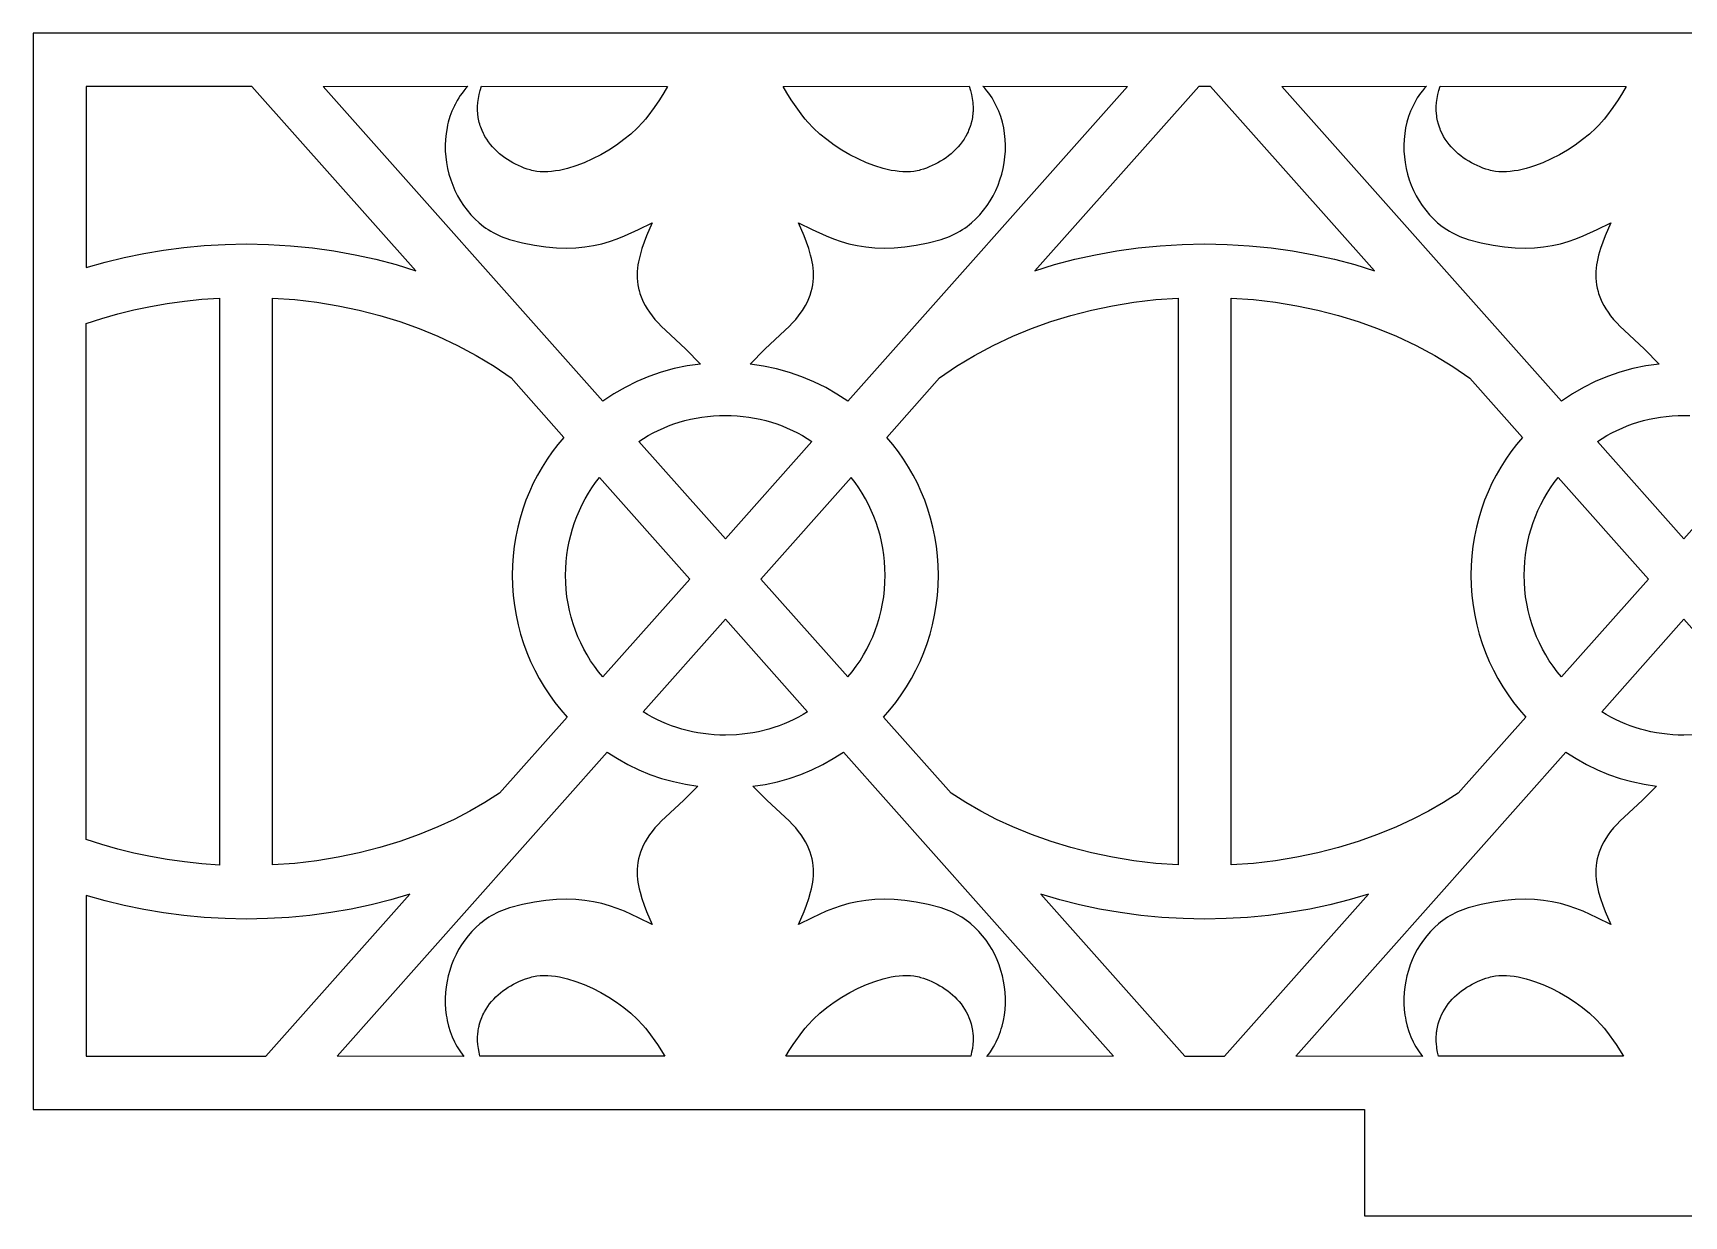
# Model space of a CAD drawing. Extents: x -831 to 1547, y -1426 to -385.
# Drawn here: x -599.54 to -553.04, y -549.92 to -516.62 of the extents above; entities that cross this region are included whole.
import ezdxf

# ---------------------------------------------------------------- set-up
doc = ezdxf.new("R2010")
doc.units = 0
doc.layers.add('CUT', color=18, linetype='CONTINUOUS')

msp = doc.modelspace()

# ---------------------------------------------------------------- linework, layer by layer
at = {"layer": 'CUT'}
for points in [[(-506.538, -516.625), (-599.538, -516.625), (-599.538, -546.924), (-562.038, -546.924), (-562.038, -549.924), (-544.038, -549.924), (-544.038, -546.924), (-506.538, -546.924)], [(-588.754, -523.316), (-593.371, -518.125), (-598.038, -518.125), (-598.038, -523.226), (-597.51, -523.075), (-596.97, -522.942), (-596.42, -522.828), (-595.86, -522.734), (-595.291, -522.66), (-594.714, -522.606), (-594.129, -522.574), (-593.538, -522.563), (-592.906, -522.575), (-592.282, -522.612), (-591.667, -522.673), (-591.062, -522.758), (-590.467, -522.865), (-589.883, -522.994), (-589.312, -523.145)], [(-580.733, -525.944), (-581.112, -525.996), (-581.482, -526.071), (-581.843, -526.17), (-582.194, -526.292), (-582.535, -526.436), (-582.864, -526.601), (-583.181, -526.785), (-583.485, -526.988), (-591.364, -518.125), (-587.293, -518.117), (-587.349, -518.181), (-587.404, -518.247), (-587.455, -518.314), (-587.503, -518.383), (-587.549, -518.453), (-587.592, -518.525), (-587.632, -518.597), (-587.652, -518.634), (-587.661, -518.652), (-587.662, -518.655), (-587.663, -518.657), (-587.664, -518.659), (-587.666, -518.661), (-587.666, -518.664), (-587.668, -518.666), (-587.669, -518.668), (-587.67, -518.671), (-587.705, -518.746), (-587.737, -518.821), (-587.767, -518.898), (-587.794, -518.975), (-587.841, -519.133), (-587.86, -519.212), (-587.877, -519.293), (-587.904, -519.454), (-587.92, -519.618), (-587.927, -519.782), (-587.925, -519.946), (-587.913, -520.11), (-587.892, -520.273), (-587.861, -520.435), (-587.822, -520.595), (-587.774, -520.753), (-587.718, -520.907), (-587.653, -521.058), (-587.58, -521.205), (-587.499, -521.346), (-587.409, -521.483), (-587.312, -521.614), (-587.208, -521.738), (-587.153, -521.797), (-587.096, -521.855), (-586.976, -521.965), (-586.849, -522.067), (-586.783, -522.114), (-586.716, -522.159), (-586.646, -522.202), (-586.575, -522.243), (-586.502, -522.281), (-586.428, -522.317), (-586.352, -522.35), (-586.274, -522.381), (-586.195, -522.408), (-586.114, -522.433), (-585.754, -522.527), (-585.416, -522.598), (-585.097, -522.645), (-584.797, -522.673), (-584.513, -522.681), (-584.245, -522.671), (-583.991, -522.646), (-583.749, -522.607), (-583.519, -522.554), (-583.298, -522.491), (-583.086, -522.418), (-582.881, -522.337), (-582.486, -522.157), (-582.102, -521.965), (-582.254, -522.329), (-582.324, -522.511), (-582.387, -522.694), (-582.441, -522.877), (-582.482, -523.062), (-582.498, -523.154), (-582.51, -523.247), (-582.517, -523.34), (-582.52, -523.433), (-582.519, -523.527), (-582.512, -523.621), (-582.5, -523.715), (-582.482, -523.81), (-582.471, -523.858), (-582.47, -523.864), (-582.47, -523.865), (-582.469, -523.867), (-582.469, -523.868), (-582.469, -523.87), (-582.468, -523.871), (-582.468, -523.873), (-582.467, -523.874), (-582.467, -523.876), (-582.465, -523.882), (-582.459, -523.905), (-582.445, -523.953), (-582.429, -524.001), (-582.393, -524.097), (-582.372, -524.145), (-582.35, -524.194), (-582.3, -524.291), (-582.242, -524.388), (-582.177, -524.486), (-582.103, -524.585), (-582.021, -524.684), (-581.931, -524.784), (-581.832, -524.885), (-581.724, -524.986), (-581.148, -525.521)], [(-586.909, -518.124), (-581.663, -518.125), (-581.768, -518.307), (-581.894, -518.506), (-582.043, -518.723), (-582.219, -518.961), (-582.288, -519.047), (-582.362, -519.133), (-582.524, -519.302), (-582.703, -519.467), (-582.898, -519.626), (-583.104, -519.777), (-583.322, -519.919), (-583.547, -520.051), (-583.778, -520.17), (-584.012, -520.275), (-584.246, -520.365), (-584.479, -520.437), (-584.595, -520.466), (-584.708, -520.49), (-584.821, -520.508), (-584.931, -520.522), (-585.04, -520.53), (-585.145, -520.532), (-585.249, -520.528), (-585.349, -520.518), (-585.397, -520.51), (-585.445, -520.501), (-585.492, -520.49), (-585.538, -520.478), (-585.62, -520.453), (-585.701, -520.424), (-585.783, -520.392), (-585.864, -520.357), (-585.944, -520.319), (-586.023, -520.277), (-586.102, -520.232), (-586.178, -520.184), (-586.253, -520.133), (-586.326, -520.079), (-586.397, -520.021), (-586.466, -519.961), (-586.531, -519.897), (-586.594, -519.83), (-586.653, -519.76), (-586.709, -519.687), (-586.76, -519.612), (-586.809, -519.533), (-586.831, -519.492), (-586.852, -519.451), (-586.891, -519.366), (-586.926, -519.278), (-586.941, -519.233), (-586.954, -519.188), (-586.967, -519.141), (-586.979, -519.094), (-586.997, -518.998), (-587.009, -518.898), (-587.015, -518.796), (-587.015, -518.691), (-587.008, -518.583), (-586.994, -518.472), (-586.974, -518.359), (-586.945, -518.243)], [(-576.591, -526.988), (-576.895, -526.787), (-577.212, -526.604), (-577.542, -526.441), (-577.882, -526.298), (-578.234, -526.176), (-578.595, -526.076), (-578.964, -525.999), (-579.342, -525.944), (-578.927, -525.521), (-578.352, -524.986), (-578.244, -524.885), (-578.145, -524.784), (-578.054, -524.684), (-577.973, -524.585), (-577.9, -524.486), (-577.865, -524.437), (-577.834, -524.388), (-577.776, -524.291), (-577.726, -524.194), (-577.704, -524.145), (-577.683, -524.097), (-577.646, -524.001), (-577.617, -523.905), (-577.593, -523.81), (-577.575, -523.715), (-577.563, -523.621), (-577.557, -523.527), (-577.555, -523.433), (-577.558, -523.34), (-577.566, -523.247), (-577.578, -523.154), (-577.593, -523.062), (-577.613, -522.969), (-577.635, -522.877), (-577.688, -522.694), (-577.752, -522.511), (-577.822, -522.329), (-577.974, -521.965), (-577.59, -522.157), (-577.195, -522.337), (-576.99, -522.418), (-576.777, -522.491), (-576.557, -522.554), (-576.326, -522.606), (-576.085, -522.646), (-575.831, -522.671), (-575.562, -522.681), (-575.279, -522.673), (-574.979, -522.645), (-574.66, -522.598), (-574.322, -522.527), (-573.962, -522.433), (-573.881, -522.408), (-573.802, -522.381), (-573.724, -522.35), (-573.648, -522.317), (-573.574, -522.281), (-573.501, -522.243), (-573.43, -522.203), (-573.36, -522.159), (-573.293, -522.114), (-573.226, -522.067), (-573.162, -522.017), (-573.1, -521.965), (-572.98, -521.855), (-572.868, -521.738), (-572.763, -521.614), (-572.666, -521.483), (-572.577, -521.346), (-572.496, -521.205), (-572.423, -521.058), (-572.358, -520.907), (-572.302, -520.753), (-572.253, -520.595), (-572.214, -520.435), (-572.184, -520.274), (-572.163, -520.11), (-572.151, -519.946), (-572.149, -519.782), (-572.156, -519.618), (-572.172, -519.454), (-572.198, -519.293), (-572.235, -519.133), (-572.281, -518.976), (-572.338, -518.821), (-572.371, -518.746), (-572.406, -518.671), (-572.484, -518.525), (-572.527, -518.453), (-572.573, -518.383), (-572.621, -518.314), (-572.672, -518.247), (-572.726, -518.181), (-572.783, -518.117), (-568.711, -518.125)], [(-578.412, -518.125), (-573.167, -518.124), (-573.131, -518.243), (-573.102, -518.359), (-573.082, -518.472), (-573.074, -518.528), (-573.068, -518.583), (-573.063, -518.637), (-573.061, -518.691), (-573.06, -518.744), (-573.061, -518.796), (-573.062, -518.822), (-573.062, -518.823), (-573.062, -518.825), (-573.062, -518.827), (-573.062, -518.828), (-573.062, -518.83), (-573.062, -518.831), (-573.062, -518.833), (-573.062, -518.835), (-573.062, -518.836), (-573.062, -518.838), (-573.063, -518.839), (-573.063, -518.841), (-573.063, -518.843), (-573.063, -518.844), (-573.063, -518.846), (-573.063, -518.847), (-573.063, -518.849), (-573.063, -518.851), (-573.063, -518.852), (-573.063, -518.854), (-573.063, -518.855), (-573.064, -518.857), (-573.064, -518.859), (-573.064, -518.86), (-573.064, -518.862), (-573.064, -518.863), (-573.064, -518.865), (-573.064, -518.867), (-573.064, -518.868), (-573.065, -518.87), (-573.065, -518.871), (-573.065, -518.873), (-573.065, -518.874), (-573.065, -518.876), (-573.065, -518.878), (-573.065, -518.879), (-573.065, -518.881), (-573.065, -518.882), (-573.066, -518.884), (-573.066, -518.886), (-573.066, -518.892), (-573.066, -518.893), (-573.066, -518.895), (-573.067, -518.897), (-573.067, -518.898), (-573.067, -518.9), (-573.067, -518.901), (-573.067, -518.903), (-573.067, -518.904), (-573.068, -518.906), (-573.068, -518.908), (-573.068, -518.909), (-573.068, -518.911), (-573.068, -518.912), (-573.068, -518.914), (-573.068, -518.915), (-573.069, -518.917), (-573.069, -518.919), (-573.069, -518.92), (-573.069, -518.922), (-573.069, -518.923), (-573.073, -518.948), (-573.073, -518.954), (-573.073, -518.956), (-573.074, -518.958), (-573.074, -518.959), (-573.074, -518.961), (-573.074, -518.962), (-573.074, -518.964), (-573.074, -518.965), (-573.075, -518.967), (-573.075, -518.968), (-573.075, -518.97), (-573.075, -518.971), (-573.076, -518.973), (-573.079, -518.998), (-573.088, -519.046), (-573.097, -519.094), (-573.121, -519.188), (-573.135, -519.233), (-573.137, -519.239), (-573.137, -519.24), (-573.138, -519.242), (-573.138, -519.243), (-573.139, -519.245), (-573.139, -519.246), (-573.14, -519.247), (-573.14, -519.249), (-573.141, -519.25), (-573.141, -519.252), (-573.142, -519.253), (-573.142, -519.255), (-573.143, -519.256), (-573.143, -519.257), (-573.144, -519.259), (-573.144, -519.26), (-573.145, -519.262), (-573.145, -519.263), (-573.146, -519.264), (-573.146, -519.266), (-573.146, -519.267), (-573.147, -519.269), (-573.147, -519.27), (-573.148, -519.271), (-573.148, -519.273), (-573.149, -519.274), (-573.149, -519.276), (-573.15, -519.277), (-573.15, -519.278), (-573.185, -519.366), (-573.203, -519.409), (-573.224, -519.451), (-573.267, -519.533), (-573.279, -519.553), (-573.291, -519.573), (-573.315, -519.612), (-573.367, -519.687), (-573.423, -519.76), (-573.482, -519.83), (-573.545, -519.897), (-573.61, -519.961), (-573.679, -520.021), (-573.749, -520.079), (-573.822, -520.133), (-573.897, -520.184), (-573.974, -520.232), (-574.052, -520.277), (-574.132, -520.319), (-574.212, -520.357), (-574.293, -520.392), (-574.374, -520.424), (-574.456, -520.453), (-574.538, -520.478), (-574.583, -520.49), (-574.631, -520.501), (-574.678, -520.51), (-574.727, -520.518), (-574.827, -520.528), (-574.93, -520.532), (-575.036, -520.53), (-575.144, -520.522), (-575.255, -520.508), (-575.367, -520.49), (-575.481, -520.466), (-575.597, -520.437), (-575.83, -520.365), (-576.064, -520.275), (-576.298, -520.17), (-576.529, -520.051), (-576.754, -519.919), (-576.971, -519.777), (-577.178, -519.626), (-577.373, -519.467), (-577.552, -519.302), (-577.714, -519.133), (-577.788, -519.047), (-577.856, -518.961), (-578.182, -518.506), (-578.308, -518.307)], [(-561.752, -523.317), (-566.37, -518.125), (-566.704, -518.125), (-571.322, -523.316), (-570.764, -523.145), (-570.192, -522.994), (-569.609, -522.865), (-569.014, -522.758), (-568.408, -522.673), (-567.793, -522.612), (-567.169, -522.575), (-566.538, -522.563), (-565.906, -522.575), (-565.282, -522.612), (-564.667, -522.673), (-564.061, -522.758), (-563.466, -522.865), (-562.882, -522.994), (-562.311, -523.145)], [(-553.732, -525.944), (-554.111, -525.996), (-554.481, -526.071), (-554.842, -526.17), (-555.193, -526.292), (-555.534, -526.436), (-555.863, -526.601), (-556.18, -526.785), (-556.484, -526.988), (-564.363, -518.125), (-560.292, -518.117), (-560.349, -518.181), (-560.403, -518.247), (-560.454, -518.314), (-560.502, -518.383), (-560.548, -518.453), (-560.57, -518.489), (-560.591, -518.525), (-560.631, -518.597), (-560.669, -518.671), (-560.736, -518.821), (-560.766, -518.898), (-560.793, -518.975), (-560.84, -519.133), (-560.876, -519.293), (-560.903, -519.454), (-560.919, -519.618), (-560.926, -519.782), (-560.924, -519.946), (-560.912, -520.11), (-560.891, -520.273), (-560.86, -520.435), (-560.821, -520.595), (-560.773, -520.753), (-560.717, -520.907), (-560.652, -521.058), (-560.579, -521.205), (-560.498, -521.346), (-560.408, -521.483), (-560.312, -521.614), (-560.207, -521.738), (-560.094, -521.855), (-559.975, -521.965), (-559.848, -522.067), (-559.715, -522.159), (-559.645, -522.202), (-559.574, -522.243), (-559.501, -522.281), (-559.427, -522.317), (-559.351, -522.35), (-559.273, -522.381), (-559.193, -522.408), (-559.113, -522.433), (-558.753, -522.527), (-558.415, -522.598), (-558.096, -522.645), (-557.796, -522.673), (-557.512, -522.681), (-557.244, -522.671), (-556.99, -522.646), (-556.748, -522.607), (-556.518, -522.554), (-556.297, -522.491), (-556.085, -522.418), (-555.88, -522.337), (-555.485, -522.157), (-555.101, -521.965), (-555.253, -522.329), (-555.323, -522.511), (-555.386, -522.694), (-555.44, -522.877), (-555.462, -522.969), (-555.481, -523.062), (-555.497, -523.154), (-555.509, -523.247), (-555.516, -523.34), (-555.519, -523.433), (-555.518, -523.527), (-555.511, -523.621), (-555.499, -523.715), (-555.481, -523.81), (-555.458, -523.905), (-555.444, -523.953), (-555.428, -524.001), (-555.392, -524.097), (-555.349, -524.194), (-555.298, -524.291), (-555.241, -524.388), (-555.175, -524.486), (-555.102, -524.585), (-555.02, -524.684), (-554.93, -524.784), (-554.831, -524.885), (-554.722, -524.986), (-554.147, -525.521)], [(-559.908, -518.124), (-554.662, -518.125), (-554.767, -518.307), (-554.893, -518.506), (-555.042, -518.723), (-555.218, -518.961), (-555.287, -519.047), (-555.361, -519.133), (-555.439, -519.218), (-555.523, -519.302), (-555.702, -519.467), (-555.896, -519.626), (-556.103, -519.777), (-556.321, -519.919), (-556.546, -520.051), (-556.776, -520.17), (-557.01, -520.275), (-557.245, -520.365), (-557.362, -520.403), (-557.478, -520.437), (-557.594, -520.466), (-557.707, -520.49), (-557.82, -520.508), (-557.93, -520.522), (-558.038, -520.53), (-558.144, -520.532), (-558.248, -520.528), (-558.348, -520.518), (-558.396, -520.51), (-558.444, -520.501), (-558.491, -520.49), (-558.537, -520.478), (-558.619, -520.453), (-558.7, -520.424), (-558.782, -520.392), (-558.863, -520.357), (-558.943, -520.319), (-559.022, -520.277), (-559.1, -520.232), (-559.177, -520.184), (-559.252, -520.133), (-559.325, -520.079), (-559.396, -520.021), (-559.464, -519.961), (-559.53, -519.897), (-559.593, -519.83), (-559.652, -519.76), (-559.708, -519.687), (-559.76, -519.612), (-559.807, -519.533), (-559.851, -519.451), (-559.89, -519.366), (-559.908, -519.323), (-559.924, -519.278), (-559.954, -519.188), (-559.977, -519.094), (-559.995, -518.998), (-560.002, -518.948), (-560.008, -518.898), (-560.014, -518.796), (-560.014, -518.691), (-560.007, -518.583), (-559.993, -518.472), (-559.972, -518.359), (-559.944, -518.243)], [(-594.288, -540.045), (-594.784, -540.011), (-595.274, -539.96), (-595.756, -539.893), (-596.23, -539.81), (-596.696, -539.711), (-597.153, -539.597), (-597.601, -539.468), (-598.039, -539.325), (-598.038, -524.804), (-597.6, -524.66), (-597.153, -524.532), (-596.696, -524.418), (-596.23, -524.319), (-595.756, -524.236), (-595.273, -524.169), (-594.784, -524.118), (-594.288, -524.084)], [(-592.788, -540.044), (-592.788, -524.085), (-592.16, -524.13), (-591.544, -524.203), (-590.939, -524.301), (-590.348, -524.425), (-589.771, -524.573), (-589.21, -524.745), (-588.665, -524.94), (-588.137, -525.156), (-587.584, -525.416), (-587.055, -525.699), (-586.55, -526.005), (-586.071, -526.333), (-584.587, -528.006), (-584.753, -528.204), (-584.911, -528.41), (-585.059, -528.622), (-585.198, -528.842), (-585.327, -529.067), (-585.446, -529.299), (-585.555, -529.536), (-585.654, -529.779), (-585.741, -530.028), (-585.819, -530.281), (-585.885, -530.539), (-585.939, -530.801), (-585.982, -531.068), (-586.013, -531.338), (-586.032, -531.612), (-586.038, -531.889), (-586.031, -532.175), (-586.011, -532.458), (-585.978, -532.738), (-585.932, -533.013), (-585.874, -533.284), (-585.804, -533.55), (-585.721, -533.811), (-585.627, -534.066), (-585.522, -534.316), (-585.406, -534.56), (-585.279, -534.798), (-585.142, -535.029), (-584.995, -535.253), (-584.837, -535.47), (-584.67, -535.679), (-584.494, -535.88), (-586.399, -538.024), (-586.808, -538.285), (-587.235, -538.53), (-587.678, -538.76), (-588.137, -538.973), (-588.665, -539.189), (-589.21, -539.384), (-589.772, -539.556), (-590.348, -539.704), (-590.939, -539.828), (-591.544, -539.926), (-592.16, -539.999)], [(-567.288, -540.044), (-567.916, -539.999), (-568.532, -539.926), (-569.136, -539.828), (-569.727, -539.704), (-570.304, -539.556), (-570.865, -539.384), (-571.411, -539.189), (-571.938, -538.973), (-572.398, -538.76), (-572.841, -538.53), (-573.267, -538.285), (-573.677, -538.024), (-575.582, -535.88), (-575.406, -535.679), (-575.239, -535.47), (-575.081, -535.253), (-574.934, -535.029), (-574.796, -534.798), (-574.67, -534.56), (-574.553, -534.316), (-574.448, -534.066), (-574.354, -533.811), (-574.272, -533.55), (-574.202, -533.284), (-574.144, -533.013), (-574.098, -532.738), (-574.065, -532.458), (-574.045, -532.175), (-574.038, -531.889), (-574.044, -531.612), (-574.063, -531.338), (-574.094, -531.068), (-574.136, -530.801), (-574.191, -530.539), (-574.257, -530.281), (-574.334, -530.028), (-574.422, -529.779), (-574.521, -529.536), (-574.63, -529.299), (-574.749, -529.067), (-574.878, -528.842), (-575.017, -528.622), (-575.165, -528.41), (-575.322, -528.204), (-575.488, -528.006), (-574.004, -526.333), (-573.525, -526.005), (-573.021, -525.699), (-572.491, -525.416), (-571.938, -525.156), (-571.411, -524.94), (-570.866, -524.745), (-570.304, -524.573), (-569.727, -524.425), (-569.136, -524.301), (-568.532, -524.203), (-567.916, -524.13), (-567.288, -524.085)], [(-565.788, -540.044), (-565.788, -524.085), (-565.16, -524.13), (-564.544, -524.203), (-563.939, -524.301), (-563.348, -524.425), (-562.771, -524.573), (-562.21, -524.745), (-561.665, -524.94), (-561.137, -525.156), (-560.584, -525.416), (-560.053, -525.7), (-559.548, -526.007), (-559.068, -526.336), (-557.586, -528.006), (-557.752, -528.204), (-557.91, -528.41), (-558.058, -528.622), (-558.197, -528.842), (-558.326, -529.067), (-558.445, -529.299), (-558.554, -529.536), (-558.652, -529.779), (-558.74, -530.028), (-558.818, -530.281), (-558.883, -530.539), (-558.938, -530.801), (-558.981, -531.068), (-559.012, -531.338), (-559.03, -531.612), (-559.037, -531.889), (-559.03, -532.175), (-559.01, -532.458), (-558.977, -532.738), (-558.931, -533.013), (-558.873, -533.284), (-558.802, -533.55), (-558.72, -533.811), (-558.626, -534.066), (-558.521, -534.316), (-558.405, -534.56), (-558.278, -534.798), (-558.141, -535.029), (-557.993, -535.253), (-557.836, -535.47), (-557.669, -535.679), (-557.493, -535.88), (-559.396, -538.022), (-559.806, -538.284), (-560.234, -538.53), (-560.677, -538.759), (-561.137, -538.973), (-561.665, -539.189), (-562.21, -539.384), (-562.772, -539.556), (-563.348, -539.704), (-563.939, -539.828), (-564.544, -539.926), (-565.16, -539.999)], [(-582.477, -528.123), (-582.344, -528.037), (-582.209, -527.957), (-582.07, -527.881), (-581.928, -527.811), (-581.784, -527.745), (-581.636, -527.685), (-581.486, -527.63), (-581.334, -527.58), (-581.179, -527.536), (-581.022, -527.498), (-580.862, -527.465), (-580.701, -527.438), (-580.538, -527.416), (-580.373, -527.401), (-580.206, -527.392), (-580.038, -527.389), (-579.87, -527.392), (-579.703, -527.401), (-579.538, -527.416), (-579.375, -527.438), (-579.213, -527.465), (-579.054, -527.498), (-578.897, -527.536), (-578.742, -527.58), (-578.589, -527.63), (-578.439, -527.685), (-578.292, -527.745), (-578.147, -527.811), (-578.006, -527.881), (-577.867, -527.957), (-577.731, -528.037), (-577.599, -528.123), (-580.038, -530.867)], [(-583.492, -534.752), (-583.612, -534.605), (-583.725, -534.452), (-583.832, -534.295), (-583.932, -534.133), (-584.025, -533.966), (-584.111, -533.795), (-584.19, -533.62), (-584.261, -533.44), (-584.324, -533.257), (-584.38, -533.071), (-584.427, -532.881), (-584.467, -532.688), (-584.498, -532.492), (-584.52, -532.293), (-584.533, -532.092), (-584.538, -531.889), (-584.534, -531.695), (-584.521, -531.503), (-584.501, -531.313), (-584.473, -531.126), (-584.438, -530.942), (-584.394, -530.76), (-584.344, -530.581), (-584.286, -530.406), (-584.221, -530.233), (-584.15, -530.064), (-584.072, -529.899), (-583.987, -529.738), (-583.895, -529.581), (-583.798, -529.427), (-583.694, -529.278), (-583.585, -529.134), (-581.041, -531.996)], [(-576.491, -529.134), (-579.034, -531.996), (-576.584, -534.752), (-576.464, -534.605), (-576.351, -534.452), (-576.244, -534.295), (-576.144, -534.133), (-576.05, -533.966), (-575.964, -533.795), (-575.886, -533.62), (-575.815, -533.44), (-575.751, -533.257), (-575.696, -533.071), (-575.648, -532.881), (-575.609, -532.688), (-575.578, -532.492), (-575.556, -532.293), (-575.542, -532.092), (-575.538, -531.889), (-575.542, -531.695), (-575.554, -531.503), (-575.574, -531.313), (-575.603, -531.126), (-575.638, -530.942), (-575.681, -530.76), (-575.732, -530.581), (-575.79, -530.406), (-575.854, -530.233), (-575.926, -530.064), (-576.004, -529.899), (-576.089, -529.738), (-576.18, -529.581), (-576.278, -529.427), (-576.381, -529.278)], [(-556.49, -534.752), (-556.61, -534.605), (-556.724, -534.452), (-556.831, -534.295), (-556.931, -534.133), (-557.024, -533.966), (-557.11, -533.795), (-557.189, -533.62), (-557.26, -533.44), (-557.323, -533.257), (-557.379, -533.071), (-557.426, -532.881), (-557.466, -532.688), (-557.496, -532.492), (-557.519, -532.293), (-557.532, -532.092), (-557.537, -531.889), (-557.532, -531.695), (-557.521, -531.503), (-557.5, -531.313), (-557.472, -531.126), (-557.436, -530.942), (-557.393, -530.76), (-557.343, -530.581), (-557.285, -530.406), (-557.22, -530.233), (-557.149, -530.064), (-557.07, -529.899), (-556.985, -529.738), (-556.894, -529.581), (-556.797, -529.427), (-556.693, -529.278), (-556.584, -529.134), (-554.04, -531.996)], [(-577.721, -535.731), (-577.848, -535.808), (-577.979, -535.88), (-578.112, -535.948), (-578.247, -536.012), (-578.385, -536.07), (-578.525, -536.124), (-578.668, -536.174), (-578.812, -536.218), (-579.108, -536.292), (-579.259, -536.321), (-579.412, -536.345), (-579.566, -536.364), (-579.722, -536.378), (-580.038, -536.389), (-580.196, -536.386), (-580.354, -536.378), (-580.51, -536.364), (-580.664, -536.345), (-580.816, -536.321), (-580.967, -536.292), (-581.116, -536.257), (-581.263, -536.218), (-581.408, -536.174), (-581.551, -536.124), (-581.691, -536.07), (-581.829, -536.012), (-581.964, -535.948), (-582.097, -535.88), (-582.227, -535.808), (-582.355, -535.731), (-580.038, -533.125)], [(-583.363, -536.865), (-583.078, -537.048), (-582.783, -537.213), (-582.477, -537.362), (-582.161, -537.493), (-581.836, -537.605), (-581.502, -537.698), (-581.161, -537.772), (-580.813, -537.827), (-581.203, -538.218), (-581.723, -538.7), (-581.832, -538.801), (-581.931, -538.901), (-582.021, -539.001), (-582.103, -539.1), (-582.177, -539.199), (-582.242, -539.297), (-582.3, -539.395), (-582.35, -539.492), (-582.393, -539.589), (-582.412, -539.637), (-582.429, -539.685), (-582.459, -539.78), (-582.482, -539.875), (-582.5, -539.97), (-582.512, -540.065), (-582.519, -540.159), (-582.52, -540.252), (-582.517, -540.346), (-582.509, -540.439), (-582.498, -540.532), (-582.482, -540.624), (-582.463, -540.716), (-582.441, -540.808), (-582.387, -540.992), (-582.324, -541.175), (-582.254, -541.357), (-582.102, -541.721), (-582.486, -541.528), (-582.881, -541.349), (-583.086, -541.268), (-583.298, -541.195), (-583.519, -541.131), (-583.749, -541.079), (-583.991, -541.04), (-584.245, -541.014), (-584.513, -541.005), (-584.797, -541.013), (-585.097, -541.04), (-585.416, -541.088), (-585.754, -541.158), (-586.114, -541.252), (-586.192, -541.276), (-586.269, -541.303), (-586.344, -541.332), (-586.418, -541.364), (-586.491, -541.398), (-586.561, -541.435), (-586.63, -541.474), (-586.698, -541.515), (-586.764, -541.558), (-586.828, -541.604), (-586.891, -541.651), (-586.952, -541.701), (-587.07, -541.805), (-587.18, -541.917), (-587.283, -542.036), (-587.379, -542.161), (-587.469, -542.291), (-587.55, -542.426), (-587.624, -542.567), (-587.69, -542.711), (-587.749, -542.859), (-587.799, -543.01), (-587.841, -543.164), (-587.875, -543.319), (-587.901, -543.477), (-587.918, -543.635), (-587.926, -543.794), (-587.926, -543.954), (-587.917, -544.112), (-587.898, -544.27), (-587.885, -544.348), (-587.87, -544.426), (-587.833, -544.581), (-587.786, -544.732), (-587.73, -544.881), (-587.664, -545.027), (-587.627, -545.098), (-587.588, -545.168), (-587.502, -545.305), (-587.455, -545.372), (-587.405, -545.437), (-590.971, -545.424)], [(-579.262, -537.827), (-578.914, -537.775), (-578.573, -537.702), (-578.239, -537.609), (-577.915, -537.497), (-577.599, -537.365), (-577.293, -537.216), (-576.997, -537.049), (-576.713, -536.865), (-569.104, -545.424), (-572.671, -545.437), (-572.621, -545.372), (-572.574, -545.305), (-572.488, -545.168), (-572.449, -545.098), (-572.412, -545.027), (-572.345, -544.881), (-572.289, -544.732), (-572.265, -544.657), (-572.242, -544.581), (-572.205, -544.426), (-572.177, -544.27), (-572.159, -544.112), (-572.15, -543.954), (-572.149, -543.794), (-572.157, -543.635), (-572.175, -543.477), (-572.2, -543.319), (-572.234, -543.164), (-572.277, -543.01), (-572.327, -542.859), (-572.386, -542.711), (-572.452, -542.567), (-572.526, -542.426), (-572.607, -542.291), (-572.696, -542.161), (-572.792, -542.036), (-572.896, -541.917), (-573.006, -541.805), (-573.123, -541.701), (-573.184, -541.651), (-573.247, -541.604), (-573.377, -541.515), (-573.514, -541.435), (-573.585, -541.398), (-573.657, -541.364), (-573.731, -541.332), (-573.807, -541.303), (-573.884, -541.276), (-573.962, -541.252), (-574.321, -541.158), (-574.659, -541.088), (-574.978, -541.04), (-575.279, -541.013), (-575.562, -541.005), (-575.83, -541.014), (-576.085, -541.04), (-576.326, -541.079), (-576.557, -541.131), (-576.777, -541.195), (-576.99, -541.268), (-577.195, -541.349), (-577.59, -541.528), (-577.974, -541.721), (-577.821, -541.357), (-577.751, -541.175), (-577.689, -540.992), (-577.635, -540.808), (-577.612, -540.716), (-577.593, -540.624), (-577.578, -540.532), (-577.566, -540.439), (-577.558, -540.346), (-577.555, -540.252), (-577.557, -540.159), (-577.563, -540.065), (-577.576, -539.97), (-577.593, -539.875), (-577.617, -539.78), (-577.646, -539.685), (-577.664, -539.637), (-577.683, -539.589), (-577.726, -539.492), (-577.776, -539.395), (-577.834, -539.297), (-577.899, -539.199), (-577.973, -539.1), (-578.054, -539.001), (-578.145, -538.901), (-578.244, -538.801), (-578.352, -538.7), (-578.872, -538.218)], [(-556.362, -536.865), (-556.077, -537.048), (-555.782, -537.213), (-555.476, -537.362), (-555.16, -537.493), (-554.835, -537.605), (-554.501, -537.698), (-554.16, -537.772), (-553.812, -537.827), (-554.202, -538.218), (-554.722, -538.7), (-554.831, -538.801), (-554.93, -538.901), (-555.02, -539.001), (-555.102, -539.1), (-555.175, -539.199), (-555.241, -539.297), (-555.298, -539.395), (-555.349, -539.492), (-555.392, -539.589), (-555.428, -539.685), (-555.458, -539.78), (-555.481, -539.875), (-555.499, -539.97), (-555.511, -540.065), (-555.518, -540.159), (-555.519, -540.252), (-555.516, -540.346), (-555.509, -540.439), (-555.497, -540.532), (-555.481, -540.624), (-555.462, -540.716), (-555.44, -540.808), (-555.386, -540.992), (-555.323, -541.175), (-555.253, -541.357), (-555.101, -541.721), (-555.485, -541.528), (-555.88, -541.349), (-556.085, -541.268), (-556.297, -541.195), (-556.518, -541.131), (-556.748, -541.079), (-556.99, -541.04), (-557.244, -541.014), (-557.512, -541.005), (-557.796, -541.013), (-558.096, -541.04), (-558.415, -541.088), (-558.753, -541.158), (-559.112, -541.252), (-559.191, -541.276), (-559.267, -541.303), (-559.343, -541.332), (-559.417, -541.364), (-559.489, -541.398), (-559.56, -541.435), (-559.629, -541.474), (-559.697, -541.515), (-559.763, -541.558), (-559.827, -541.604), (-559.89, -541.651), (-559.951, -541.701), (-560.068, -541.805), (-560.179, -541.917), (-560.282, -542.036), (-560.378, -542.161), (-560.467, -542.291), (-560.549, -542.426), (-560.623, -542.567), (-560.689, -542.711), (-560.747, -542.859), (-560.798, -543.01), (-560.84, -543.164), (-560.874, -543.319), (-560.9, -543.477), (-560.917, -543.635), (-560.925, -543.794), (-560.925, -543.954), (-560.916, -544.112), (-560.897, -544.27), (-560.884, -544.348), (-560.869, -544.426), (-560.832, -544.581), (-560.785, -544.732), (-560.729, -544.881), (-560.663, -545.027), (-560.626, -545.098), (-560.587, -545.168), (-560.5, -545.305), (-560.404, -545.437), (-563.97, -545.424)], [(-598.039, -540.903), (-598.038, -545.424), (-592.978, -545.424), (-588.924, -540.867), (-589.464, -541.027), (-590.017, -541.167), (-590.58, -541.286), (-591.154, -541.385), (-591.738, -541.464), (-592.33, -541.52), (-592.93, -541.555), (-593.538, -541.566), (-594.129, -541.555), (-594.714, -541.523), (-595.291, -541.469), (-595.86, -541.395), (-596.42, -541.301), (-596.97, -541.187), (-597.51, -541.054)], [(-571.152, -540.867), (-567.098, -545.424), (-565.977, -545.424), (-561.922, -540.867), (-562.463, -541.026), (-563.016, -541.166), (-563.579, -541.286), (-564.153, -541.385), (-564.737, -541.464), (-565.33, -541.52), (-565.93, -541.555), (-566.538, -541.566), (-567.145, -541.555), (-567.745, -541.52), (-568.338, -541.464), (-568.921, -541.385), (-569.495, -541.286), (-570.059, -541.166), (-570.612, -541.027)], [(-581.74, -545.424), (-586.949, -545.427), (-586.976, -545.315), (-586.995, -545.206), (-587.008, -545.099), (-587.015, -544.995), (-587.015, -544.994), (-587.015, -544.992), (-587.015, -544.991), (-587.015, -544.989), (-587.015, -544.987), (-587.015, -544.986), (-587.015, -544.984), (-587.015, -544.983), (-587.015, -544.981), (-587.015, -544.979), (-587.015, -544.978), (-587.015, -544.976), (-587.015, -544.975), (-587.015, -544.973), (-587.015, -544.971), (-587.015, -544.97), (-587.016, -544.963), (-587.016, -544.962), (-587.015, -544.96), (-587.016, -544.959), (-587.016, -544.957), (-587.016, -544.955), (-587.016, -544.954), (-587.016, -544.952), (-587.016, -544.951), (-587.016, -544.949), (-587.016, -544.948), (-587.016, -544.946), (-587.016, -544.944), (-587.015, -544.894), (-587.009, -544.795), (-587.009, -544.794), (-587.009, -544.792), (-587.009, -544.791), (-587.009, -544.789), (-587.009, -544.788), (-587.009, -544.786), (-587.009, -544.785), (-587.009, -544.783), (-587.008, -544.782), (-587.008, -544.78), (-587.008, -544.779), (-587.008, -544.777), (-587.008, -544.776), (-587.007, -544.774), (-587.007, -544.772), (-587.007, -544.771), (-587.004, -544.747), (-586.998, -544.699), (-586.99, -544.652), (-586.981, -544.606), (-586.976, -544.583), (-586.976, -544.581), (-586.976, -544.58), (-586.975, -544.578), (-586.975, -544.577), (-586.975, -544.576), (-586.974, -544.574), (-586.974, -544.573), (-586.974, -544.571), (-586.973, -544.57), (-586.973, -544.568), (-586.972, -544.567), (-586.972, -544.566), (-586.972, -544.564), (-586.971, -544.563), (-586.971, -544.561), (-586.971, -544.56), (-586.971, -544.559), (-586.97, -544.557), (-586.97, -544.556), (-586.97, -544.554), (-586.969, -544.553), (-586.969, -544.552), (-586.969, -544.55), (-586.968, -544.549), (-586.968, -544.547), (-586.967, -544.546), (-586.967, -544.544), (-586.967, -544.543), (-586.965, -544.537), (-586.965, -544.536), (-586.965, -544.535), (-586.964, -544.533), (-586.964, -544.532), (-586.963, -544.53), (-586.963, -544.529), (-586.963, -544.528), (-586.962, -544.526), (-586.962, -544.525), (-586.961, -544.523), (-586.961, -544.522), (-586.961, -544.521), (-586.96, -544.519), (-586.96, -544.518), (-586.96, -544.516), (-586.959, -544.515), (-586.932, -544.427), (-586.9, -544.342), (-586.864, -544.259), (-586.844, -544.219), (-586.823, -544.179), (-586.778, -544.102), (-586.73, -544.028), (-586.677, -543.956), (-586.622, -543.888), (-586.563, -543.822), (-586.501, -543.759), (-586.437, -543.699), (-586.37, -543.642), (-586.301, -543.587), (-586.229, -543.536), (-586.157, -543.488), (-586.082, -543.442), (-586.007, -543.4), (-585.93, -543.36), (-585.852, -543.323), (-585.695, -543.259), (-585.538, -543.208), (-585.492, -543.195), (-585.445, -543.184), (-585.397, -543.175), (-585.348, -543.168), (-585.249, -543.158), (-585.145, -543.154), (-585.04, -543.156), (-584.931, -543.164), (-584.821, -543.177), (-584.708, -543.196), (-584.594, -543.22), (-584.479, -543.249), (-584.246, -543.321), (-584.012, -543.41), (-583.778, -543.515), (-583.547, -543.635), (-583.322, -543.766), (-583.104, -543.909), (-582.897, -544.06), (-582.703, -544.219), (-582.524, -544.384), (-582.362, -544.553), (-582.288, -544.639), (-582.219, -544.725), (-581.947, -545.1)], [(-573.126, -545.427), (-578.335, -545.424), (-578.239, -545.268), (-578.128, -545.1), (-577.856, -544.725), (-577.788, -544.639), (-577.714, -544.553), (-577.552, -544.384), (-577.373, -544.219), (-577.178, -544.06), (-576.971, -543.909), (-576.754, -543.766), (-576.529, -543.635), (-576.298, -543.515), (-576.064, -543.41), (-575.829, -543.321), (-575.596, -543.249), (-575.481, -543.22), (-575.367, -543.196), (-575.255, -543.177), (-575.144, -543.164), (-575.036, -543.156), (-574.93, -543.154), (-574.827, -543.158), (-574.727, -543.168), (-574.678, -543.175), (-574.63, -543.184), (-574.583, -543.195), (-574.537, -543.208), (-574.459, -543.232), (-574.38, -543.259), (-574.302, -543.29), (-574.223, -543.323), (-574.146, -543.36), (-574.069, -543.4), (-573.993, -543.442), (-573.919, -543.488), (-573.846, -543.536), (-573.775, -543.587), (-573.706, -543.642), (-573.639, -543.699), (-573.574, -543.759), (-573.513, -543.822), (-573.454, -543.888), (-573.398, -543.956), (-573.346, -544.028), (-573.297, -544.102), (-573.252, -544.179), (-573.211, -544.259), (-573.175, -544.342), (-573.143, -544.427), (-573.116, -544.515), (-573.094, -544.606), (-573.077, -544.699), (-573.066, -544.795), (-573.062, -544.844), (-573.06, -544.894), (-573.06, -544.944), (-573.061, -544.995), (-573.067, -545.099), (-573.08, -545.206), (-573.1, -545.315)], [(-554.739, -545.424), (-559.948, -545.427), (-559.975, -545.315), (-559.994, -545.206), (-560.002, -545.152), (-560.007, -545.099), (-560.014, -544.995), (-560.014, -544.894), (-560.009, -544.795), (-560.003, -544.747), (-560.003, -544.745), (-560.003, -544.744), (-560.003, -544.742), (-560.003, -544.741), (-560.002, -544.739), (-560.002, -544.738), (-560.002, -544.736), (-560.002, -544.735), (-560.002, -544.733), (-560.001, -544.732), (-560.001, -544.73), (-560.001, -544.729), (-560.001, -544.727), (-560.001, -544.726), (-560.001, -544.724), (-560, -544.723), (-559.997, -544.699), (-559.98, -544.606), (-559.958, -544.515), (-559.931, -544.427), (-559.899, -544.342), (-559.863, -544.259), (-559.822, -544.179), (-559.777, -544.102), (-559.729, -544.028), (-559.676, -543.956), (-559.621, -543.888), (-559.562, -543.822), (-559.5, -543.759), (-559.436, -543.699), (-559.369, -543.642), (-559.3, -543.587), (-559.228, -543.536), (-559.156, -543.488), (-559.081, -543.442), (-559.005, -543.4), (-558.929, -543.36), (-558.851, -543.323), (-558.694, -543.259), (-558.616, -543.232), (-558.537, -543.208), (-558.491, -543.195), (-558.444, -543.184), (-558.396, -543.175), (-558.347, -543.168), (-558.248, -543.158), (-558.144, -543.154), (-558.038, -543.156), (-557.93, -543.164), (-557.82, -543.177), (-557.707, -543.196), (-557.593, -543.22), (-557.478, -543.249), (-557.362, -543.283), (-557.245, -543.321), (-557.01, -543.41), (-556.776, -543.515), (-556.546, -543.635), (-556.321, -543.766), (-556.103, -543.909), (-555.896, -544.06), (-555.702, -544.219), (-555.523, -544.384), (-555.361, -544.553), (-555.287, -544.639), (-555.218, -544.725), (-554.946, -545.1)]]:
    msp.add_lwpolyline(points, close=True, dxfattribs=at)
for points in [[(-550.598, -528.123), (-553.037, -530.867), (-555.476, -528.123), (-555.343, -528.037), (-555.208, -527.957), (-555.069, -527.881), (-554.927, -527.811), (-554.782, -527.745), (-554.635, -527.685), (-554.485, -527.63), (-554.333, -527.58), (-554.178, -527.536), (-554.021, -527.498), (-553.861, -527.465), (-553.7, -527.438), (-553.537, -527.416), (-553.372, -527.401), (-553.205, -527.392), (-553.037, -527.389), (-552.868, -527.392)], [(-552.721, -536.378), (-553.037, -536.389), (-553.196, -536.386), (-553.353, -536.378), (-553.508, -536.364), (-553.663, -536.345), (-553.815, -536.321), (-553.966, -536.292), (-554.115, -536.257), (-554.262, -536.218), (-554.407, -536.174), (-554.549, -536.124), (-554.69, -536.07), (-554.828, -536.012), (-554.963, -535.948), (-555.096, -535.88), (-555.226, -535.808), (-555.354, -535.731), (-553.037, -533.125), (-550.72, -535.731)]]:
    msp.add_lwpolyline(points, dxfattribs=at)

doc.saveas('drawing.dxf')
